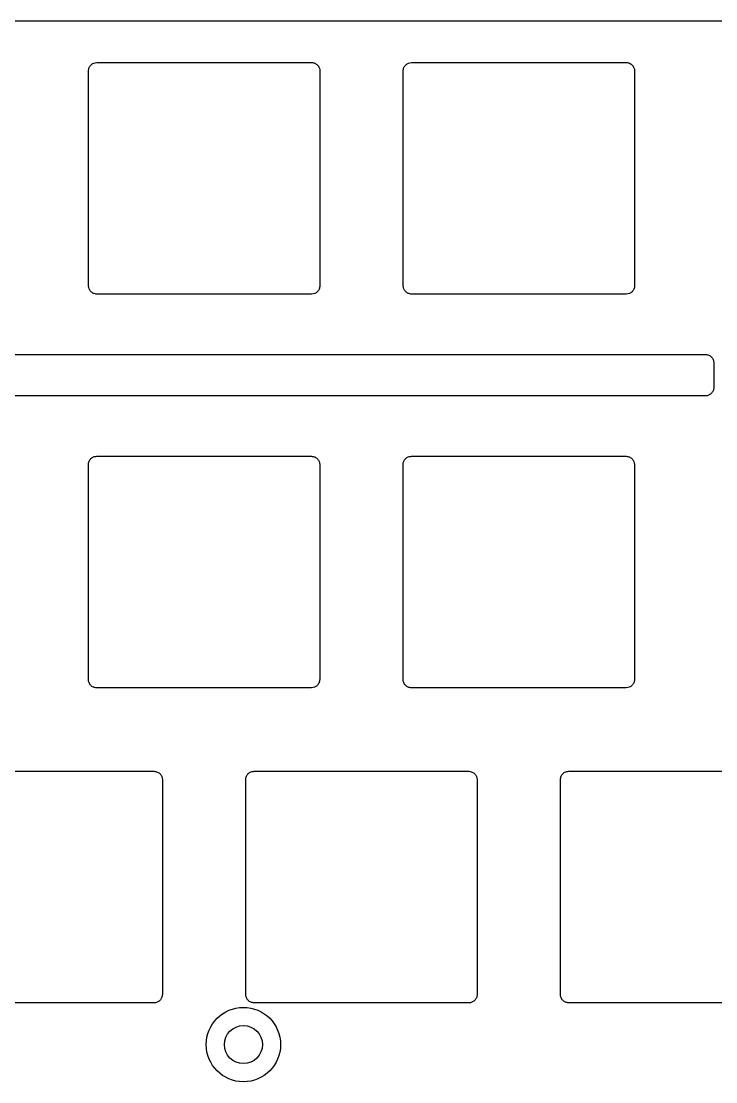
# Model space of a CAD drawing. Header units: millimetres. Extents: x 10 to 357, y 12 to 131.
# Drawn here: x 65.5 to 107.5, y 66.8 to 130.9 of the extents above; entities that cross this region are included whole.
import ezdxf

# ---------------------------------------------------------------- set-up
doc = ezdxf.new("R2010")
doc.units = ezdxf.units.MM
doc.header["$MEASUREMENT"] = 0

msp = doc.modelspace()

# ---------------------------------------------------------------- linework, layer by layer
for p, q in [((354.245, 130.945), (13.133, 130.945)), ((354.245, 130.945), (13.133, 130.945)), ((70.041, 128.445), (83.041, 128.445)), ((70.041, 128.445), (83.041, 128.445)), ((89.091, 128.445), (102.091, 128.445)), ((89.091, 128.445), (102.091, 128.445)), ((69.541, 114.945), (69.541, 127.945)), ((69.541, 114.945), (69.541, 127.945)), ((83.541, 127.945), (83.541, 114.945)), ((83.541, 127.945), (83.541, 114.945)), ((88.591, 114.945), (88.591, 127.945)), ((88.591, 114.945), (88.591, 127.945)), ((102.591, 127.945), (102.591, 114.945)), ((102.591, 127.945), (102.591, 114.945)), ((83.041, 114.445), (70.041, 114.445)), ((83.041, 114.445), (70.041, 114.445)), ((102.091, 114.445), (89.091, 114.445)), ((102.091, 114.445), (89.091, 114.445)), ((36.883, 110.789), (106.883, 110.789)), ((36.883, 110.789), (106.883, 110.789)), ((107.383, 110.289), (107.383, 108.789)), ((107.383, 110.289), (107.383, 108.789)), ((106.883, 108.289), (36.883, 108.289)), ((106.883, 108.289), (36.883, 108.289)), ((70.033, 104.633), (83.033, 104.633)), ((70.033, 104.633), (83.033, 104.633)), ((89.083, 104.633), (102.083, 104.633)), ((89.083, 104.633), (102.083, 104.633)), ((69.533, 91.133), (69.533, 104.133)), ((69.533, 91.133), (69.533, 104.133)), ((83.533, 104.133), (83.533, 91.133)), ((83.533, 104.133), (83.533, 91.133)), ((88.583, 91.133), (88.583, 104.133)), ((88.583, 91.133), (88.583, 104.133)), ((102.583, 104.133), (102.583, 91.133)), ((102.583, 104.133), (102.583, 91.133)), ((83.033, 90.633), (70.033, 90.633)), ((83.033, 90.633), (70.033, 90.633)), ((102.083, 90.633), (89.083, 90.633)), ((102.083, 90.633), (89.083, 90.633)), ((60.508, 85.583), (73.508, 85.583)), ((60.508, 85.583), (73.508, 85.583)), ((79.558, 85.583), (92.558, 85.583)), ((79.558, 85.583), (92.558, 85.583)), ((98.608, 85.583), (111.608, 85.583)), ((98.608, 85.583), (111.608, 85.583)), ((74.008, 85.083), (74.008, 72.083)), ((74.008, 85.083), (74.008, 72.083)), ((79.058, 72.083), (79.058, 85.083)), ((79.058, 72.083), (79.058, 85.083)), ((93.058, 85.083), (93.058, 72.083)), ((93.058, 85.083), (93.058, 72.083)), ((98.108, 72.083), (98.108, 85.083)), ((98.108, 72.083), (98.108, 85.083)), ((73.508, 71.583), (60.508, 71.583)), ((73.508, 71.583), (60.508, 71.583)), ((92.558, 71.583), (79.558, 71.583)), ((92.558, 71.583), (79.558, 71.583)), ((111.608, 71.583), (98.608, 71.583)), ((111.608, 71.583), (98.608, 71.583))]:
    msp.add_line(p, q)
for radius in [2.25, 2.25, 1.15]:
    msp.add_circle((78.914, 69.058), radius)
for points in [[(69.541, 127.945), (69.541, 127.98), (69.544, 128.015), (69.558, 128.082), (69.569, 128.114), (69.608, 128.205), (69.646, 128.26), (69.74, 128.35), (69.794, 128.385), (69.913, 128.433), (69.976, 128.445), (70.041, 128.445)], [(69.541, 127.945), (69.541, 127.98), (69.544, 128.015), (69.558, 128.082), (69.569, 128.114), (69.608, 128.205), (69.646, 128.26), (69.74, 128.35), (69.794, 128.385), (69.913, 128.433), (69.976, 128.445), (70.041, 128.445)], [(83.041, 128.445), (83.075, 128.445), (83.11, 128.442), (83.177, 128.428), (83.209, 128.417), (83.3, 128.378), (83.355, 128.34), (83.445, 128.246), (83.48, 128.192), (83.528, 128.073), (83.541, 128.01), (83.541, 127.945)], [(83.041, 128.445), (83.075, 128.445), (83.11, 128.442), (83.177, 128.428), (83.209, 128.417), (83.3, 128.378), (83.355, 128.34), (83.445, 128.246), (83.48, 128.192), (83.528, 128.073), (83.541, 128.01), (83.541, 127.945)], [(88.591, 127.945), (88.591, 127.98), (88.594, 128.015), (88.608, 128.082), (88.619, 128.114), (88.658, 128.205), (88.696, 128.26), (88.79, 128.35), (88.844, 128.385), (88.963, 128.433), (89.026, 128.445), (89.091, 128.445)], [(88.591, 127.945), (88.591, 127.98), (88.594, 128.015), (88.608, 128.082), (88.619, 128.114), (88.658, 128.205), (88.696, 128.26), (88.79, 128.35), (88.844, 128.385), (88.963, 128.433), (89.026, 128.445), (89.091, 128.445)], [(102.091, 128.445), (102.125, 128.445), (102.16, 128.442), (102.227, 128.428), (102.259, 128.417), (102.35, 128.378), (102.405, 128.34), (102.495, 128.246), (102.53, 128.192), (102.578, 128.073), (102.591, 128.01), (102.591, 127.945)], [(102.091, 128.445), (102.125, 128.445), (102.16, 128.442), (102.227, 128.428), (102.259, 128.417), (102.35, 128.378), (102.405, 128.34), (102.495, 128.246), (102.53, 128.192), (102.578, 128.073), (102.591, 128.01), (102.591, 127.945)], [(70.041, 114.445), (70.006, 114.445), (69.971, 114.449), (69.904, 114.463), (69.872, 114.473), (69.781, 114.513), (69.726, 114.551), (69.636, 114.644), (69.601, 114.698), (69.553, 114.817), (69.541, 114.881), (69.541, 114.945)], [(70.041, 114.445), (70.006, 114.445), (69.971, 114.449), (69.904, 114.463), (69.872, 114.473), (69.781, 114.513), (69.726, 114.551), (69.636, 114.644), (69.601, 114.698), (69.553, 114.817), (69.541, 114.881), (69.541, 114.945)], [(83.541, 114.945), (83.541, 114.91), (83.537, 114.876), (83.523, 114.809), (83.513, 114.777), (83.473, 114.685), (83.435, 114.631), (83.342, 114.541), (83.287, 114.506), (83.169, 114.457), (83.105, 114.445), (83.041, 114.445)], [(83.541, 114.945), (83.541, 114.91), (83.537, 114.876), (83.523, 114.809), (83.513, 114.777), (83.473, 114.685), (83.435, 114.631), (83.342, 114.541), (83.287, 114.506), (83.169, 114.457), (83.105, 114.445), (83.041, 114.445)], [(89.091, 114.445), (89.056, 114.445), (89.021, 114.449), (88.954, 114.463), (88.922, 114.473), (88.831, 114.513), (88.776, 114.551), (88.686, 114.644), (88.651, 114.698), (88.603, 114.817), (88.591, 114.881), (88.591, 114.945)], [(89.091, 114.445), (89.056, 114.445), (89.021, 114.449), (88.954, 114.463), (88.922, 114.473), (88.831, 114.513), (88.776, 114.551), (88.686, 114.644), (88.651, 114.698), (88.603, 114.817), (88.591, 114.881), (88.591, 114.945)], [(102.591, 114.945), (102.591, 114.91), (102.587, 114.876), (102.573, 114.809), (102.563, 114.777), (102.523, 114.685), (102.485, 114.631), (102.392, 114.541), (102.337, 114.506), (102.219, 114.457), (102.155, 114.445), (102.091, 114.445)], [(102.591, 114.945), (102.591, 114.91), (102.587, 114.876), (102.573, 114.809), (102.563, 114.777), (102.523, 114.685), (102.485, 114.631), (102.392, 114.541), (102.337, 114.506), (102.219, 114.457), (102.155, 114.445), (102.091, 114.445)], [(106.883, 110.789), (106.917, 110.789), (106.952, 110.785), (107.019, 110.771), (107.051, 110.761), (107.142, 110.721), (107.197, 110.683), (107.287, 110.59), (107.322, 110.536), (107.37, 110.417), (107.383, 110.353), (107.383, 110.289)], [(106.883, 110.789), (106.917, 110.789), (106.952, 110.785), (107.019, 110.771), (107.051, 110.761), (107.142, 110.721), (107.197, 110.683), (107.287, 110.59), (107.322, 110.536), (107.37, 110.417), (107.383, 110.353), (107.383, 110.289)], [(107.383, 108.789), (107.383, 108.754), (107.379, 108.72), (107.365, 108.653), (107.355, 108.62), (107.315, 108.529), (107.277, 108.475), (107.184, 108.385), (107.129, 108.349), (107.01, 108.301), (106.947, 108.289), (106.883, 108.289)], [(107.383, 108.789), (107.383, 108.754), (107.379, 108.72), (107.365, 108.653), (107.355, 108.62), (107.315, 108.529), (107.277, 108.475), (107.184, 108.385), (107.129, 108.349), (107.01, 108.301), (106.947, 108.289), (106.883, 108.289)], [(69.533, 104.133), (69.533, 104.168), (69.536, 104.202), (69.551, 104.269), (69.561, 104.301), (69.601, 104.393), (69.639, 104.447), (69.732, 104.537), (69.786, 104.572), (69.905, 104.621), (69.968, 104.633), (70.033, 104.633)], [(69.533, 104.133), (69.533, 104.168), (69.536, 104.202), (69.551, 104.269), (69.561, 104.301), (69.601, 104.393), (69.639, 104.447), (69.732, 104.537), (69.786, 104.572), (69.905, 104.621), (69.968, 104.633), (70.033, 104.633)], [(83.033, 104.633), (83.068, 104.633), (83.102, 104.629), (83.169, 104.615), (83.202, 104.605), (83.293, 104.565), (83.347, 104.527), (83.437, 104.434), (83.473, 104.38), (83.521, 104.261), (83.533, 104.197), (83.533, 104.133)], [(83.033, 104.633), (83.068, 104.633), (83.102, 104.629), (83.169, 104.615), (83.202, 104.605), (83.293, 104.565), (83.347, 104.527), (83.437, 104.434), (83.473, 104.38), (83.521, 104.261), (83.533, 104.197), (83.533, 104.133)], [(88.583, 104.133), (88.583, 104.168), (88.586, 104.202), (88.601, 104.269), (88.611, 104.301), (88.651, 104.393), (88.689, 104.447), (88.782, 104.537), (88.836, 104.572), (88.955, 104.621), (89.018, 104.633), (89.083, 104.633)], [(88.583, 104.133), (88.583, 104.168), (88.586, 104.202), (88.601, 104.269), (88.611, 104.301), (88.651, 104.393), (88.689, 104.447), (88.782, 104.537), (88.836, 104.572), (88.955, 104.621), (89.018, 104.633), (89.083, 104.633)], [(102.083, 104.633), (102.118, 104.633), (102.152, 104.629), (102.219, 104.615), (102.252, 104.605), (102.343, 104.565), (102.397, 104.527), (102.487, 104.434), (102.523, 104.38), (102.571, 104.261), (102.583, 104.197), (102.583, 104.133)], [(102.083, 104.633), (102.118, 104.633), (102.152, 104.629), (102.219, 104.615), (102.252, 104.605), (102.343, 104.565), (102.397, 104.527), (102.487, 104.434), (102.523, 104.38), (102.571, 104.261), (102.583, 104.197), (102.583, 104.133)], [(70.033, 90.633), (69.998, 90.633), (69.964, 90.636), (69.897, 90.65), (69.864, 90.661), (69.773, 90.7), (69.719, 90.738), (69.629, 90.832), (69.593, 90.886), (69.545, 91.005), (69.533, 91.068), (69.533, 91.133)], [(70.033, 90.633), (69.998, 90.633), (69.964, 90.636), (69.897, 90.65), (69.864, 90.661), (69.773, 90.7), (69.719, 90.738), (69.629, 90.832), (69.593, 90.886), (69.545, 91.005), (69.533, 91.068), (69.533, 91.133)], [(83.533, 91.133), (83.533, 91.098), (83.529, 91.063), (83.515, 90.996), (83.505, 90.964), (83.465, 90.873), (83.427, 90.818), (83.334, 90.728), (83.28, 90.693), (83.161, 90.645), (83.097, 90.633), (83.033, 90.633)], [(83.533, 91.133), (83.533, 91.098), (83.529, 91.063), (83.515, 90.996), (83.505, 90.964), (83.465, 90.873), (83.427, 90.818), (83.334, 90.728), (83.28, 90.693), (83.161, 90.645), (83.097, 90.633), (83.033, 90.633)], [(89.083, 90.633), (89.048, 90.633), (89.014, 90.636), (88.947, 90.65), (88.914, 90.661), (88.823, 90.7), (88.769, 90.738), (88.679, 90.832), (88.643, 90.886), (88.595, 91.005), (88.583, 91.068), (88.583, 91.133)], [(89.083, 90.633), (89.048, 90.633), (89.014, 90.636), (88.947, 90.65), (88.914, 90.661), (88.823, 90.7), (88.769, 90.738), (88.679, 90.832), (88.643, 90.886), (88.595, 91.005), (88.583, 91.068), (88.583, 91.133)], [(102.583, 91.133), (102.583, 91.098), (102.579, 91.063), (102.565, 90.996), (102.555, 90.964), (102.515, 90.873), (102.477, 90.818), (102.384, 90.728), (102.33, 90.693), (102.211, 90.645), (102.147, 90.633), (102.083, 90.633)], [(102.583, 91.133), (102.583, 91.098), (102.579, 91.063), (102.565, 90.996), (102.555, 90.964), (102.515, 90.873), (102.477, 90.818), (102.384, 90.728), (102.33, 90.693), (102.211, 90.645), (102.147, 90.633), (102.083, 90.633)], [(73.508, 85.583), (73.543, 85.583), (73.577, 85.579), (73.644, 85.565), (73.677, 85.555), (73.768, 85.515), (73.822, 85.477), (73.912, 85.384), (73.948, 85.33), (73.996, 85.211), (74.008, 85.147), (74.008, 85.083)], [(73.508, 85.583), (73.543, 85.583), (73.577, 85.579), (73.644, 85.565), (73.677, 85.555), (73.768, 85.515), (73.822, 85.477), (73.912, 85.384), (73.948, 85.33), (73.996, 85.211), (74.008, 85.147), (74.008, 85.083)], [(79.058, 85.083), (79.058, 85.118), (79.061, 85.152), (79.076, 85.219), (79.086, 85.251), (79.126, 85.343), (79.164, 85.397), (79.257, 85.487), (79.311, 85.522), (79.43, 85.571), (79.493, 85.583), (79.558, 85.583)], [(79.058, 85.083), (79.058, 85.118), (79.061, 85.152), (79.076, 85.219), (79.086, 85.251), (79.126, 85.343), (79.164, 85.397), (79.257, 85.487), (79.311, 85.522), (79.43, 85.571), (79.493, 85.583), (79.558, 85.583)], [(92.558, 85.583), (92.593, 85.583), (92.627, 85.579), (92.694, 85.565), (92.727, 85.555), (92.818, 85.515), (92.872, 85.477), (92.962, 85.384), (92.998, 85.33), (93.046, 85.211), (93.058, 85.147), (93.058, 85.083)], [(92.558, 85.583), (92.593, 85.583), (92.627, 85.579), (92.694, 85.565), (92.727, 85.555), (92.818, 85.515), (92.872, 85.477), (92.962, 85.384), (92.998, 85.33), (93.046, 85.211), (93.058, 85.147), (93.058, 85.083)], [(98.108, 85.083), (98.108, 85.118), (98.111, 85.152), (98.126, 85.219), (98.136, 85.251), (98.176, 85.343), (98.214, 85.397), (98.307, 85.487), (98.361, 85.522), (98.48, 85.571), (98.543, 85.583), (98.608, 85.583)], [(98.108, 85.083), (98.108, 85.118), (98.111, 85.152), (98.126, 85.219), (98.136, 85.251), (98.176, 85.343), (98.214, 85.397), (98.307, 85.487), (98.361, 85.522), (98.48, 85.571), (98.543, 85.583), (98.608, 85.583)], [(74.008, 72.083), (74.008, 72.048), (74.004, 72.013), (73.99, 71.946), (73.98, 71.914), (73.94, 71.823), (73.902, 71.768), (73.809, 71.678), (73.755, 71.643), (73.636, 71.595), (73.572, 71.583), (73.508, 71.583)], [(74.008, 72.083), (74.008, 72.048), (74.004, 72.013), (73.99, 71.946), (73.98, 71.914), (73.94, 71.823), (73.902, 71.768), (73.809, 71.678), (73.755, 71.643), (73.636, 71.595), (73.572, 71.583), (73.508, 71.583)], [(79.558, 71.583), (79.523, 71.583), (79.489, 71.586), (79.422, 71.6), (79.389, 71.611), (79.298, 71.65), (79.244, 71.688), (79.154, 71.782), (79.118, 71.836), (79.07, 71.955), (79.058, 72.018), (79.058, 72.083)], [(79.558, 71.583), (79.523, 71.583), (79.489, 71.586), (79.422, 71.6), (79.389, 71.611), (79.298, 71.65), (79.244, 71.688), (79.154, 71.782), (79.118, 71.836), (79.07, 71.955), (79.058, 72.018), (79.058, 72.083)], [(93.058, 72.083), (93.058, 72.048), (93.054, 72.013), (93.04, 71.946), (93.03, 71.914), (92.99, 71.823), (92.952, 71.768), (92.859, 71.678), (92.805, 71.643), (92.686, 71.595), (92.622, 71.583), (92.558, 71.583)], [(93.058, 72.083), (93.058, 72.048), (93.054, 72.013), (93.04, 71.946), (93.03, 71.914), (92.99, 71.823), (92.952, 71.768), (92.859, 71.678), (92.805, 71.643), (92.686, 71.595), (92.622, 71.583), (92.558, 71.583)], [(98.608, 71.583), (98.573, 71.583), (98.539, 71.586), (98.472, 71.6), (98.439, 71.611), (98.348, 71.65), (98.294, 71.688), (98.204, 71.782), (98.168, 71.836), (98.12, 71.955), (98.108, 72.018), (98.108, 72.083)], [(98.608, 71.583), (98.573, 71.583), (98.539, 71.586), (98.472, 71.6), (98.439, 71.611), (98.348, 71.65), (98.294, 71.688), (98.204, 71.782), (98.168, 71.836), (98.12, 71.955), (98.108, 72.018), (98.108, 72.083)]]:
    msp.add_open_spline(points, degree=3, knots=[-0.07893052, -0.07893052, -0.07893052, -0.07893052, -0.06848053, -0.06848053, -0.05834686, -0.05834686, -0.03857211, -0.03857211, -0.01934595, -0.01934595, 0, 0, 0, 0])

doc.saveas('drawing.dxf')
